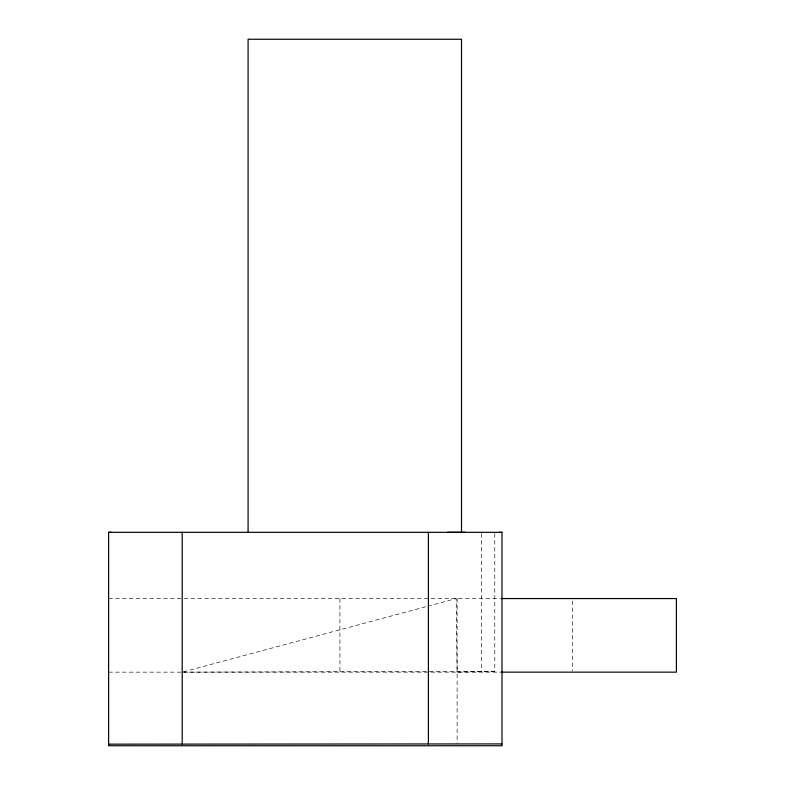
<?xml version="1.0" encoding="UTF-8"?>
<svg xmlns="http://www.w3.org/2000/svg" width="785" height="785" viewBox="0 0 785 785"><rect width="100%" height="100%" fill="white"/><g stroke="black" fill="none" stroke-linecap="round" stroke-linejoin="round"><path stroke-width="0.59" stroke-dasharray="3.92 2.94" d="M183.396 671.842L426.647 606.491M427.825 606.177L456.163 598.562L457.115 672.156L494.795 671.254L494.795 532.328M182.208 672.156L494.795 671.254M108.615 598.562L500.31 598.562M108.615 672.156L500.31 672.156M572.55 600.976L572.55 670.949M481.362 533.545L481.362 671.254M457.115 598.562L457.115 743.297M339.915 598.562L339.915 672.156"/><path stroke-width="1.18" d="M182.208 743.915L182.218 532.279M428.394 743.915L428.404 532.279M108.615 744.16L501.988 743.915M465.201 532.279L447.45 532.279M499.486 532.279L501.988 532.328L501.988 745.75L108.615 745.75L108.615 532.328L111.136 532.279M108.615 532.328L461.511 532.328L461.511 39.25L248.089 39.25L248.089 532.328M461.747 532.328L501.988 532.328M501.213 598.562L676.385 598.562L676.385 672.156L501.213 672.156"/></g></svg>
